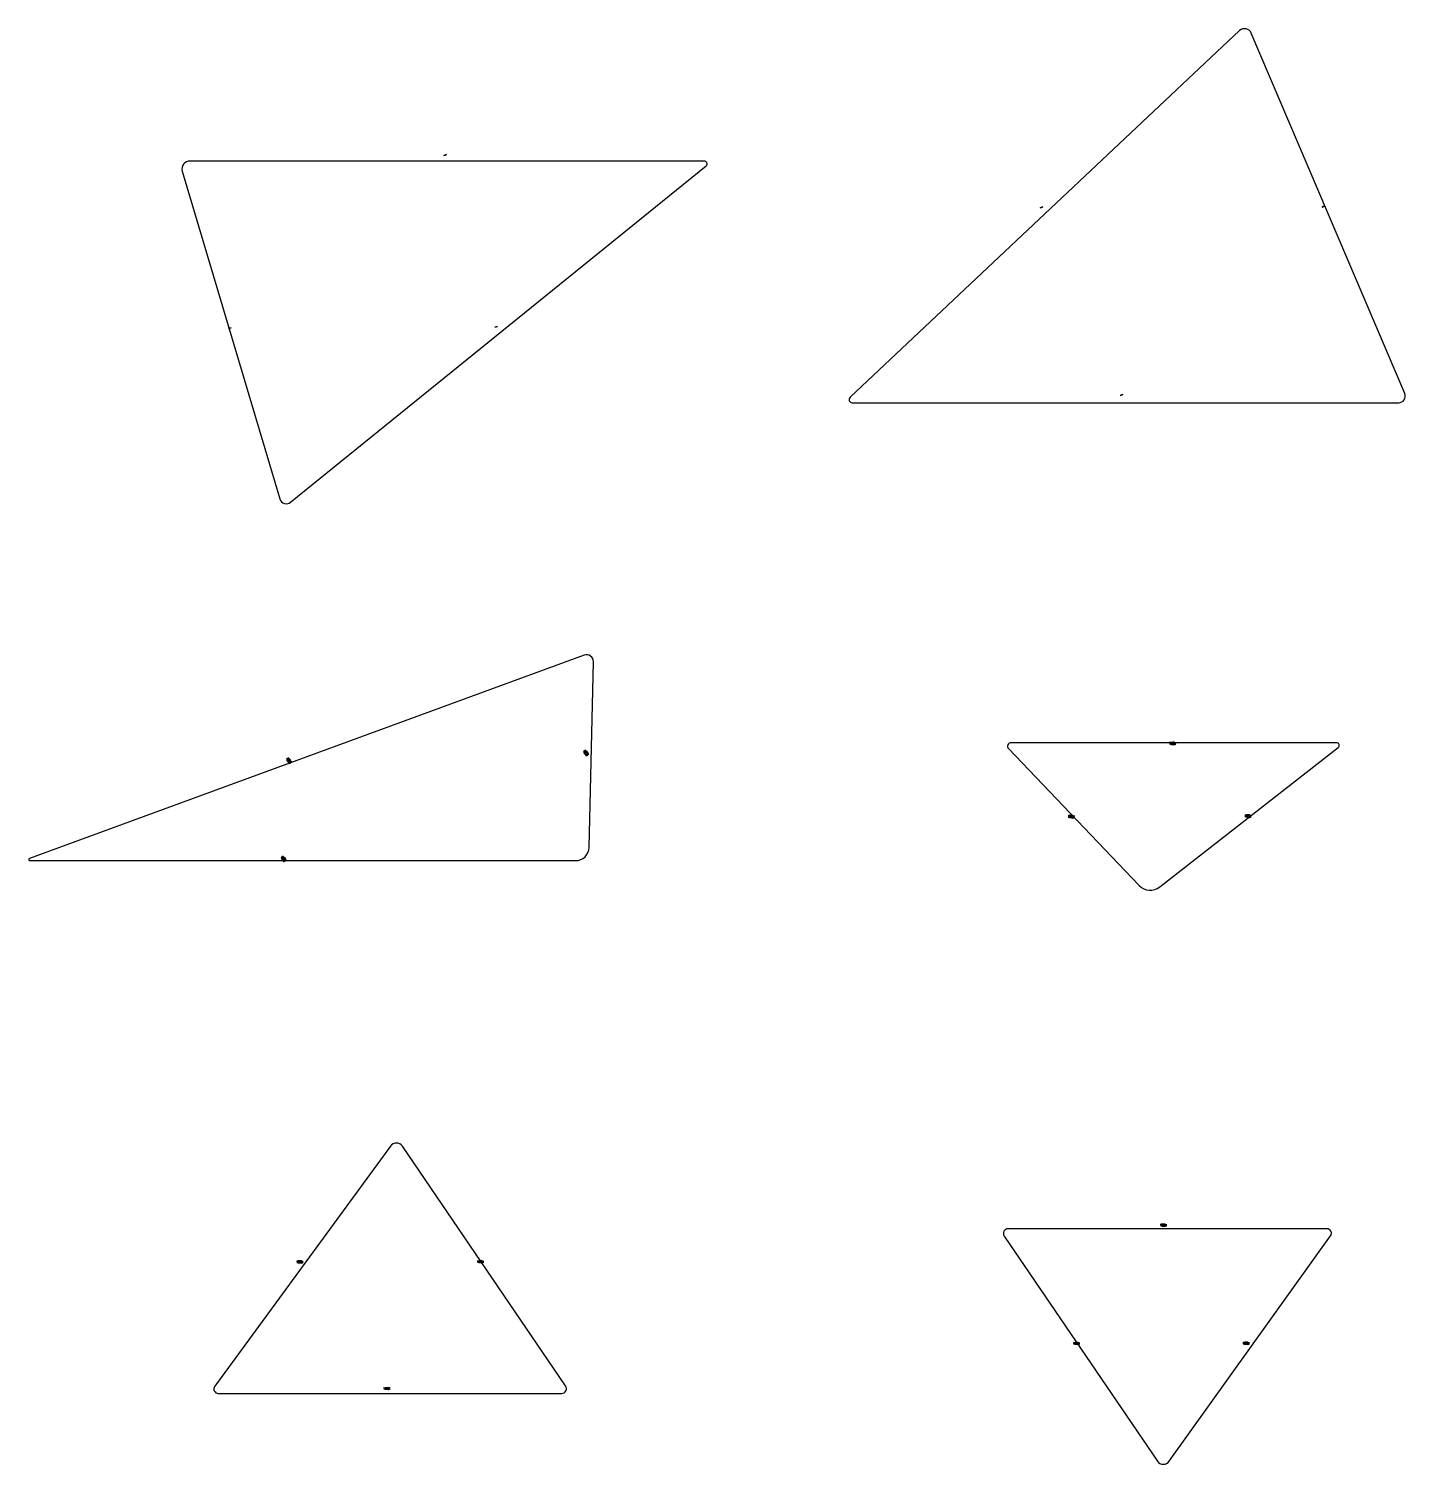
# Model space of a CAD drawing. Header units: metres. Extents: x -1 to 145, y -1 to 19.
# Drawn here: x 94.59 to 99.93, y 1.4 to 6.96 of the extents above; entities that cross this region are included whole.
import ezdxf

# ---------------------------------------------------------------- set-up
doc = ezdxf.new("R2010")
doc.units = ezdxf.units.M
doc.layers.add('LABELS', color=1, linetype='CONTINUOUS')
doc.layers.add('SHAPES', color=3, linetype='CONTINUOUS')

msp = doc.modelspace()

# ---------------------------------------------------------------- linework, layer by layer
at = {"layer": 'LABELS'}
for p, q in [((96.2104, 6.473), (96.2004, 6.47)), ((96.2004, 6.47), (96.2104, 6.473)), ((96.2104, 6.473), (96.2004, 6.47)), ((96.2104, 6.473), (96.2004, 6.47)), ((96.2104, 6.473), (96.2004, 6.47)), ((96.2104, 6.473), (96.2004, 6.47)), ((96.2004, 6.47), (96.2054, 6.4715)), ((96.2004, 6.47), (96.2054, 6.4715)), ((96.2054, 6.4715), (96.2004, 6.47)), ((96.2004, 6.47), (96.2054, 6.4715)), ((96.2054, 6.4715), (96.2004, 6.47)), ((96.2004, 6.47), (96.2054, 6.4715)), ((96.2004, 6.47), (96.2004, 6.47)), ((96.2004, 6.47), (96.2004, 6.47)), ((96.2004, 6.47), (96.2004, 6.47)), ((96.2054, 6.4715), (96.2104, 6.473)), ((96.2054, 6.4715), (96.2104, 6.473)), ((96.2054, 6.4715), (96.2104, 6.473)), ((96.2104, 6.473), (96.2054, 6.4715)), ((96.2104, 6.473), (96.2054, 6.4715)), ((96.2054, 6.4715), (96.2104, 6.473)), ((96.2054, 6.4715), (96.2054, 6.4715)), ((96.2104, 6.473), (96.2104, 6.473)), ((96.2104, 6.473), (96.2104, 6.473)), ((98.5216, 6.2701), (98.5119, 6.2664)), ((98.5216, 6.2701), (98.5119, 6.2664)), ((98.5119, 6.2664), (98.5216, 6.2701)), ((98.5216, 6.2701), (98.5119, 6.2664)), ((98.5216, 6.2701), (98.5119, 6.2664)), ((98.5216, 6.2701), (98.5119, 6.2664)), ((98.5216, 6.2701), (98.5119, 6.2664)), ((98.5119, 6.2664), (98.5167, 6.2682)), ((98.5167, 6.2682), (98.5119, 6.2664)), ((98.5167, 6.2682), (98.5119, 6.2664)), ((98.5119, 6.2664), (98.5167, 6.2682)), ((98.5167, 6.2682), (98.5119, 6.2664)), ((98.5119, 6.2664), (98.5167, 6.2682)), ((98.5167, 6.2682), (98.5119, 6.2664)), ((98.5119, 6.2664), (98.5167, 6.2682)), ((98.5167, 6.2682), (98.5119, 6.2664)), ((98.5119, 6.2664), (98.5167, 6.2682)), ((98.5167, 6.2682), (98.5119, 6.2664)), ((98.5119, 6.2664), (98.5167, 6.2682)), ((98.5167, 6.2682), (98.5119, 6.2664)), ((98.5119, 6.2664), (98.5167, 6.2682)), ((98.5119, 6.2664), (98.5119, 6.2664)), ((98.5119, 6.2664), (98.5119, 6.2664)), ((98.5119, 6.2664), (98.5119, 6.2664)), ((98.5119, 6.2664), (98.5119, 6.2664)), ((98.5119, 6.2664), (98.5119, 6.2664)), ((98.5167, 6.2682), (98.5216, 6.2701)), ((98.5216, 6.2701), (98.5167, 6.2682)), ((98.5167, 6.2682), (98.5216, 6.2701)), ((98.5216, 6.2701), (98.5167, 6.2682)), ((98.5167, 6.2682), (98.5216, 6.2701)), ((98.5167, 6.2682), (98.5216, 6.2701)), ((98.5216, 6.2701), (98.5167, 6.2682)), ((98.5167, 6.2682), (98.5216, 6.2701)), ((98.5216, 6.2701), (98.5167, 6.2682)), ((98.5167, 6.2682), (98.5216, 6.2701)), ((98.5167, 6.2682), (98.5167, 6.2682)), ((98.5216, 6.2701), (98.5216, 6.2701)), ((98.5216, 6.2701), (98.5216, 6.2701)), ((98.5216, 6.2701), (98.5216, 6.2701)), ((99.614, 6.2736), (99.6042, 6.2699)), ((99.614, 6.2736), (99.6042, 6.2699)), ((99.6042, 6.2699), (99.614, 6.2736)), ((99.614, 6.2736), (99.6042, 6.2699)), ((99.614, 6.2736), (99.6042, 6.2699)), ((99.614, 6.2736), (99.6042, 6.2699)), ((99.6042, 6.2699), (99.614, 6.2736)), ((99.614, 6.2736), (99.6042, 6.2699)), ((99.6042, 6.2699), (99.6091, 6.2717)), ((99.6091, 6.2717), (99.6042, 6.2699)), ((99.6091, 6.2717), (99.6042, 6.2699)), ((99.6042, 6.2699), (99.6091, 6.2717)), ((99.6091, 6.2717), (99.6042, 6.2699)), ((99.6042, 6.2699), (99.6091, 6.2717)), ((99.6091, 6.2717), (99.6042, 6.2699)), ((99.6042, 6.2699), (99.6091, 6.2717)), ((99.6091, 6.2717), (99.6042, 6.2699)), ((99.6042, 6.2699), (99.6091, 6.2717)), ((99.6091, 6.2717), (99.6042, 6.2699)), ((99.6042, 6.2699), (99.6091, 6.2717)), ((99.6091, 6.2717), (99.6042, 6.2699)), ((99.6042, 6.2699), (99.6091, 6.2717)), ((99.6042, 6.2699), (99.6091, 6.2717)), ((99.6042, 6.2699), (99.6042, 6.2699)), ((99.6042, 6.2699), (99.6042, 6.2699)), ((99.6042, 6.2699), (99.6042, 6.2699)), ((99.6042, 6.2699), (99.6042, 6.2699)), ((99.6042, 6.2699), (99.6042, 6.2699)), ((99.6042, 6.2699), (99.6042, 6.2699)), ((99.6091, 6.2717), (99.614, 6.2736)), ((99.614, 6.2736), (99.6091, 6.2717)), ((99.6091, 6.2717), (99.614, 6.2736)), ((99.614, 6.2736), (99.6091, 6.2717)), ((99.6091, 6.2717), (99.614, 6.2736)), ((99.6091, 6.2717), (99.614, 6.2736)), ((99.614, 6.2736), (99.6091, 6.2717)), ((99.6091, 6.2717), (99.614, 6.2736)), ((99.6091, 6.2717), (99.614, 6.2736)), ((99.614, 6.2736), (99.614, 6.2736)), ((99.614, 6.2736), (99.614, 6.2736)), ((99.614, 6.2736), (99.614, 6.2736)), ((99.614, 6.2736), (99.614, 6.2736)), ((95.3754, 5.8021), (95.3654, 5.7992)), ((95.3754, 5.8021), (95.3654, 5.7992)), ((95.3654, 5.7992), (95.3754, 5.8021)), ((95.3754, 5.8021), (95.3654, 5.7992)), ((95.3754, 5.8021), (95.3654, 5.7992)), ((95.3754, 5.8021), (95.3654, 5.7992)), ((95.3754, 5.8021), (95.3654, 5.7992)), ((95.3654, 5.7992), (95.3754, 5.8021)), ((95.3754, 5.8021), (95.3654, 5.7992)), ((95.3654, 5.7992), (95.3704, 5.8006)), ((95.3704, 5.8006), (95.3654, 5.7992)), ((95.3704, 5.8006), (95.3654, 5.7992)), ((95.3654, 5.7992), (95.3704, 5.8006)), ((95.3704, 5.8006), (95.3654, 5.7992)), ((95.3654, 5.7992), (95.3704, 5.8006)), ((95.3704, 5.8006), (95.3654, 5.7992)), ((95.3654, 5.7992), (95.3704, 5.8006)), ((95.3704, 5.8006), (95.3654, 5.7992)), ((95.3654, 5.7992), (95.3704, 5.8006)), ((95.3704, 5.8006), (95.3654, 5.7992)), ((95.3654, 5.7992), (95.3704, 5.8006)), ((95.3704, 5.8006), (95.3654, 5.7992)), ((95.3654, 5.7992), (95.3704, 5.8006)), ((95.3654, 5.7992), (95.3654, 5.7992)), ((95.3654, 5.7992), (95.3654, 5.7992)), ((95.3654, 5.7992), (95.3654, 5.7992)), ((95.3654, 5.7992), (95.3654, 5.7992)), ((95.3654, 5.7992), (95.3654, 5.7992)), ((95.3654, 5.7992), (95.3654, 5.7992)), ((95.3704, 5.8006), (95.3754, 5.8021)), ((95.3754, 5.8021), (95.3704, 5.8006)), ((95.3704, 5.8006), (95.3754, 5.8021)), ((95.3754, 5.8021), (95.3704, 5.8006)), ((95.3704, 5.8006), (95.3754, 5.8021)), ((95.3704, 5.8006), (95.3754, 5.8021)), ((95.3754, 5.8021), (95.3704, 5.8006)), ((95.3704, 5.8006), (95.3754, 5.8021)), ((95.3754, 5.8021), (95.3754, 5.8021)), ((95.3754, 5.8021), (95.3754, 5.8021)), ((95.3754, 5.8021), (95.3754, 5.8021)), ((96.4078, 5.8072), (96.3978, 5.8043)), ((96.4078, 5.8072), (96.3978, 5.8043)), ((96.3978, 5.8043), (96.4078, 5.8072)), ((96.4078, 5.8072), (96.3978, 5.8043)), ((96.4078, 5.8072), (96.3978, 5.8043)), ((96.4078, 5.8072), (96.3978, 5.8043)), ((96.4078, 5.8072), (96.3978, 5.8043)), ((96.3978, 5.8043), (96.4028, 5.8057)), ((96.4028, 5.8057), (96.3978, 5.8043)), ((96.4028, 5.8057), (96.3978, 5.8043)), ((96.3978, 5.8043), (96.4028, 5.8057)), ((96.4028, 5.8057), (96.3978, 5.8043)), ((96.3978, 5.8043), (96.4028, 5.8057)), ((96.4028, 5.8057), (96.3978, 5.8043)), ((96.3978, 5.8043), (96.4028, 5.8057)), ((96.4028, 5.8057), (96.3978, 5.8043)), ((96.3978, 5.8043), (96.4028, 5.8057)), ((96.4028, 5.8057), (96.3978, 5.8043)), ((96.3978, 5.8043), (96.4028, 5.8057)), ((96.4028, 5.8057), (96.3978, 5.8043)), ((96.3978, 5.8043), (96.4028, 5.8057)), ((96.3978, 5.8043), (96.3978, 5.8043)), ((96.3978, 5.8043), (96.3978, 5.8043)), ((96.3978, 5.8043), (96.3978, 5.8043)), ((96.3978, 5.8043), (96.3978, 5.8043)), ((96.3978, 5.8043), (96.3978, 5.8043)), ((96.4028, 5.8057), (96.4078, 5.8072)), ((96.4078, 5.8072), (96.4028, 5.8057)), ((96.4028, 5.8057), (96.4078, 5.8072)), ((96.4078, 5.8072), (96.4028, 5.8057)), ((96.4028, 5.8057), (96.4078, 5.8072)), ((96.4028, 5.8057), (96.4078, 5.8072)), ((96.4078, 5.8072), (96.4028, 5.8057)), ((96.4028, 5.8057), (96.4078, 5.8072)), ((96.4078, 5.8072), (96.4028, 5.8057)), ((96.4028, 5.8057), (96.4078, 5.8072)), ((96.4028, 5.8057), (96.4028, 5.8057)), ((96.4078, 5.8072), (96.4078, 5.8072)), ((96.4078, 5.8072), (96.4078, 5.8072)), ((96.4078, 5.8072), (96.4078, 5.8072)), ((98.8319, 5.5428), (98.8221, 5.5391)), ((98.8319, 5.5428), (98.8221, 5.5391)), ((98.8319, 5.5428), (98.8221, 5.5391)), ((98.8319, 5.5428), (98.8221, 5.5391)), ((98.8221, 5.5391), (98.827, 5.541)), ((98.8221, 5.5391), (98.827, 5.541)), ((98.827, 5.541), (98.8221, 5.5391)), ((98.8221, 5.5391), (98.827, 5.541)), ((98.827, 5.541), (98.8221, 5.5391)), ((98.8221, 5.5391), (98.827, 5.541)), ((98.827, 5.541), (98.8221, 5.5391)), ((98.8221, 5.5391), (98.827, 5.541)), ((98.8221, 5.5391), (98.827, 5.541)), ((98.827, 5.541), (98.8221, 5.5391)), ((98.8221, 5.5391), (98.827, 5.541)), ((98.8221, 5.5391), (98.8221, 5.5391)), ((98.8221, 5.5391), (98.8221, 5.5391)), ((98.8221, 5.5391), (98.8221, 5.5391)), ((98.827, 5.541), (98.8319, 5.5428)), ((98.827, 5.541), (98.8319, 5.5428)), ((98.827, 5.541), (98.8319, 5.5428)), ((98.8319, 5.5428), (98.827, 5.541)), ((98.827, 5.541), (98.8319, 5.5428)), ((98.8319, 5.5428), (98.827, 5.541)), ((98.827, 5.541), (98.8319, 5.5428)), ((98.827, 5.541), (98.8319, 5.5428)), ((98.8319, 5.5428), (98.827, 5.541)), ((98.827, 5.541), (98.8319, 5.5428)), ((98.827, 5.541), (98.827, 5.541)), ((98.8319, 5.5428), (98.8319, 5.5428)), ((98.8319, 5.5428), (98.8319, 5.5428)), ((99.0159, 4.1959), (99.0149, 4.1861)), ((99.0154, 4.191), (99.0159, 4.1959)), ((99.0154, 4.191), (99.0159, 4.1959)), ((99.0159, 4.1959), (99.0154, 4.191)), ((99.0154, 4.191), (99.021, 4.1955)), ((99.0154, 4.191), (99.021, 4.1955)), ((99.0201, 4.1857), (99.0154, 4.191)), ((99.0201, 4.1857), (99.0154, 4.191)), ((99.0201, 4.1857), (99.0154, 4.191)), ((99.0361, 4.1895), (99.0154, 4.191)), ((99.0154, 4.191), (99.0201, 4.1857)), ((99.0314, 4.1948), (99.0201, 4.1857)), ((99.0304, 4.185), (99.0201, 4.1857)), ((99.0304, 4.185), (99.0201, 4.1857)), ((99.0201, 4.1857), (99.0304, 4.185)), ((99.0262, 4.1951), (99.0205, 4.1906)), ((99.0205, 4.1906), (99.0304, 4.185)), ((99.0205, 4.1906), (99.0252, 4.1854)), ((99.021, 4.1955), (99.0314, 4.1948)), ((99.0262, 4.1951), (99.0252, 4.1854)), ((99.0314, 4.1948), (99.0262, 4.1951)), ((99.0309, 4.1899), (99.0304, 4.185)), ((99.0304, 4.185), (99.0361, 4.1895)), ((99.0361, 4.1895), (99.0304, 4.185)), ((99.0304, 4.185), (99.0361, 4.1895)), ((99.0356, 4.1846), (99.0309, 4.1899)), ((99.0361, 4.1895), (99.0314, 4.1948)), ((99.0314, 4.1948), (99.0361, 4.1895)), ((99.0314, 4.1948), (99.0361, 4.1895)), ((99.0361, 4.1895), (99.0314, 4.1948)), ((99.0366, 4.1944), (99.0356, 4.1846)), ((95.5985, 4.1338), (95.5901, 4.1276)), ((95.5943, 4.1307), (95.5901, 4.1276)), ((95.5932, 4.1237), (95.5943, 4.1307)), ((95.5932, 4.1237), (95.5943, 4.1307)), ((95.5932, 4.1237), (95.5943, 4.1307)), ((95.5932, 4.1237), (95.5943, 4.1307)), ((95.5932, 4.1237), (95.5943, 4.1307)), ((95.5993, 4.1159), (95.5932, 4.1237)), ((95.5993, 4.1159), (95.5932, 4.1237)), ((95.5993, 4.1159), (95.5932, 4.1237)), ((95.5993, 4.1159), (95.5932, 4.1237)), ((95.5993, 4.1159), (95.5932, 4.1237)), ((95.5943, 4.1307), (95.5985, 4.1338)), ((95.5943, 4.1307), (95.5985, 4.1338)), ((95.6015, 4.1299), (95.5943, 4.1307)), ((95.5943, 4.1307), (95.6015, 4.1299)), ((95.5943, 4.1307), (95.6015, 4.1299)), ((95.5943, 4.1307), (95.6015, 4.1299)), ((95.6046, 4.126), (95.5963, 4.1198)), ((95.6046, 4.126), (95.5963, 4.1198)), ((95.5974, 4.1268), (95.5993, 4.1159)), ((95.5974, 4.1268), (95.5993, 4.1159)), ((95.5974, 4.1268), (95.5993, 4.1159)), ((95.5993, 4.1159), (95.5985, 4.1338)), ((95.6035, 4.119), (95.5993, 4.1159)), ((95.6035, 4.119), (95.5993, 4.1159)), ((95.6076, 4.1221), (95.6015, 4.1299)), ((95.6015, 4.1299), (95.6076, 4.1221)), ((95.6015, 4.1299), (95.6076, 4.1221)), ((95.6015, 4.1299), (95.6076, 4.1221)), ((95.6024, 4.112), (95.6035, 4.119)), ((95.6024, 4.112), (95.6035, 4.119)), ((95.6065, 4.1151), (95.6076, 4.1221)), ((95.6076, 4.1221), (95.6065, 4.1151)), ((95.6076, 4.1221), (95.6065, 4.1151)), ((95.6076, 4.1221), (95.6065, 4.1151)), ((96.7495, 4.1637), (96.7411, 4.1575)), ((96.7495, 4.1637), (96.7411, 4.1575)), ((96.7453, 4.1606), (96.7411, 4.1575)), ((96.7442, 4.1536), (96.7453, 4.1606)), ((96.7442, 4.1536), (96.7453, 4.1606)), ((96.7442, 4.1536), (96.7453, 4.1606)), ((96.7442, 4.1536), (96.7453, 4.1606)), ((96.7503, 4.1458), (96.7442, 4.1536)), ((96.7503, 4.1458), (96.7442, 4.1536)), ((96.7503, 4.1458), (96.7442, 4.1536)), ((96.7503, 4.1458), (96.7442, 4.1536)), ((96.7453, 4.1606), (96.7495, 4.1637)), ((96.7453, 4.1606), (96.7495, 4.1637)), ((96.7525, 4.1598), (96.7453, 4.1606)), ((96.7453, 4.1606), (96.7525, 4.1598)), ((96.7453, 4.1606), (96.7525, 4.1598)), ((96.7556, 4.1559), (96.7473, 4.1497)), ((96.7556, 4.1559), (96.7473, 4.1497)), ((96.7484, 4.1567), (96.7503, 4.1458)), ((96.7484, 4.1567), (96.7503, 4.1458)), ((96.7503, 4.1458), (96.7495, 4.1637)), ((96.7503, 4.1458), (96.7495, 4.1637)), ((96.7545, 4.1489), (96.7503, 4.1458)), ((96.7545, 4.1489), (96.7503, 4.1458)), ((96.7576, 4.145), (96.7503, 4.1458)), ((96.7534, 4.1419), (96.7503, 4.1458)), ((96.7576, 4.145), (96.7503, 4.1458)), ((96.7534, 4.1419), (96.7503, 4.1458)), ((96.7587, 4.152), (96.7525, 4.1598)), ((96.7525, 4.1598), (96.7587, 4.152)), ((96.7525, 4.1598), (96.7587, 4.152)), ((96.7534, 4.1419), (96.7545, 4.1489)), ((96.7534, 4.1419), (96.7545, 4.1489)), ((96.7617, 4.1481), (96.7534, 4.1419)), ((96.7617, 4.1481), (96.7534, 4.1419)), ((96.7617, 4.1481), (96.7534, 4.1419)), ((96.7617, 4.1481), (96.7534, 4.1419)), ((96.7534, 4.1419), (96.7576, 4.145)), ((96.7576, 4.145), (96.7587, 4.152)), ((96.7587, 4.152), (96.7576, 4.145)), ((96.7587, 4.152), (96.7576, 4.145)), ((95.6065, 4.1151), (95.5993, 4.1159)), ((95.6024, 4.112), (95.5993, 4.1159)), ((95.6065, 4.1151), (95.5993, 4.1159)), ((95.6065, 4.1151), (95.5993, 4.1159)), ((95.6107, 4.1182), (95.6024, 4.112)), ((95.6107, 4.1182), (95.6024, 4.112)), ((95.6107, 4.1182), (95.6024, 4.112)), ((95.6024, 4.112), (95.6065, 4.1151)), ((98.623, 3.912), (98.622, 3.9022)), ((98.623, 3.912), (98.622, 3.9022)), ((98.6225, 3.9071), (98.622, 3.9022)), ((98.6225, 3.9071), (98.623, 3.912)), ((98.6225, 3.9071), (98.623, 3.912)), ((98.6282, 3.9116), (98.6225, 3.9071)), ((98.6225, 3.9071), (98.6282, 3.9116)), ((98.6225, 3.9071), (98.6282, 3.9116)), ((98.6272, 3.9018), (98.6225, 3.9071)), ((98.6272, 3.9018), (98.6225, 3.9071)), ((98.6272, 3.9018), (98.6225, 3.9071)), ((98.6272, 3.9018), (98.6225, 3.9071)), ((98.6375, 3.9011), (98.623, 3.912)), ((98.6375, 3.9011), (98.623, 3.912)), ((98.6375, 3.9011), (98.6272, 3.9018)), ((98.6375, 3.9011), (98.6272, 3.9018)), ((98.6375, 3.9011), (98.6272, 3.9018)), ((98.6375, 3.9011), (98.6272, 3.9018)), ((98.6277, 3.9067), (98.6375, 3.9011)), ((98.6277, 3.9067), (98.6375, 3.9011)), ((98.6385, 3.9109), (98.6282, 3.9116)), ((98.6282, 3.9116), (98.6385, 3.9109)), ((98.6282, 3.9116), (98.6385, 3.9109)), ((98.6334, 3.9113), (98.6324, 3.9015)), ((98.6334, 3.9113), (98.6324, 3.9015)), ((98.638, 3.906), (98.6375, 3.9011)), ((98.638, 3.906), (98.6375, 3.9011)), ((98.6432, 3.9056), (98.6375, 3.9011)), ((98.6432, 3.9056), (98.6375, 3.9011)), ((98.6427, 3.9007), (98.6375, 3.9011)), ((98.6427, 3.9007), (98.6375, 3.9011)), ((98.6427, 3.9007), (98.638, 3.906)), ((98.6427, 3.9007), (98.638, 3.906)), ((98.6432, 3.9056), (98.6385, 3.9109)), ((98.6385, 3.9109), (98.6432, 3.9056)), ((98.6385, 3.9109), (98.6432, 3.9056)), ((98.6437, 3.9105), (98.6427, 3.9007)), ((98.6437, 3.9105), (98.6427, 3.9007)), ((98.6437, 3.9105), (98.6427, 3.9007)), ((98.6437, 3.9105), (98.6427, 3.9007)), ((98.6427, 3.9007), (98.6432, 3.9056)), ((99.3076, 3.914), (99.3066, 3.9042)), ((99.3071, 3.9091), (99.3066, 3.9042)), ((99.3071, 3.9091), (99.3076, 3.914)), ((99.3071, 3.9091), (99.3076, 3.914)), ((99.3071, 3.9091), (99.3076, 3.914)), ((99.3128, 3.9136), (99.3071, 3.9091)), ((99.3071, 3.9091), (99.3128, 3.9136)), ((99.3071, 3.9091), (99.3128, 3.9136)), ((99.3118, 3.9039), (99.3071, 3.9091)), ((99.3118, 3.9039), (99.3071, 3.9091)), ((99.3118, 3.9039), (99.3071, 3.9091)), ((99.3118, 3.9039), (99.3071, 3.9091)), ((99.3118, 3.9039), (99.3071, 3.9091)), ((99.3222, 3.9031), (99.3076, 3.914)), ((99.3222, 3.9031), (99.3118, 3.9039)), ((99.3222, 3.9031), (99.3118, 3.9039)), ((99.3222, 3.9031), (99.3118, 3.9039)), ((99.3222, 3.9031), (99.3118, 3.9039)), ((99.3222, 3.9031), (99.3118, 3.9039)), ((99.3123, 3.9088), (99.3222, 3.9031)), ((99.3123, 3.9088), (99.3222, 3.9031)), ((99.3232, 3.9129), (99.3128, 3.9136)), ((99.3128, 3.9136), (99.3232, 3.9129)), ((99.3128, 3.9136), (99.3232, 3.9129)), ((99.318, 3.9133), (99.317, 3.9035)), ((99.318, 3.9133), (99.317, 3.9035)), ((99.3227, 3.908), (99.3222, 3.9031)), ((99.3227, 3.908), (99.3222, 3.9031)), ((99.3227, 3.908), (99.3222, 3.9031)), ((99.3279, 3.9076), (99.3222, 3.9031)), ((99.3279, 3.9076), (99.3222, 3.9031)), ((99.3274, 3.9027), (99.3222, 3.9031)), ((99.3274, 3.9027), (99.3227, 3.908)), ((99.3274, 3.9027), (99.3227, 3.908)), ((99.3274, 3.9027), (99.3227, 3.908)), ((99.3279, 3.9076), (99.3232, 3.9129)), ((99.3232, 3.9129), (99.3279, 3.9076)), ((99.3232, 3.9129), (99.3279, 3.9076)), ((99.3283, 3.9125), (99.3274, 3.9027)), ((99.3283, 3.9125), (99.3274, 3.9027)), ((99.3283, 3.9125), (99.3274, 3.9027)), ((99.3283, 3.9125), (99.3274, 3.9027)), ((99.3274, 3.9027), (99.3279, 3.9076)), ((95.5775, 3.7532), (95.5692, 3.747)), ((95.5775, 3.7532), (95.5692, 3.747)), ((95.5692, 3.747), (95.5814, 3.7314)), ((95.5722, 3.7431), (95.5734, 3.7501)), ((95.5722, 3.7431), (95.5734, 3.7501)), ((95.5806, 3.7493), (95.5722, 3.7431)), ((95.5867, 3.7415), (95.5722, 3.7431)), ((95.5784, 3.7353), (95.5722, 3.7431)), ((95.5734, 3.7501), (95.5775, 3.7532)), ((95.5734, 3.7501), (95.5806, 3.7493)), ((95.5734, 3.7501), (95.5806, 3.7493)), ((95.5856, 3.7345), (95.5734, 3.7501)), ((95.5836, 3.7454), (95.5753, 3.7392)), ((95.5764, 3.7462), (95.5784, 3.7353)), ((95.5784, 3.7353), (95.5775, 3.7532)), ((95.5784, 3.7353), (95.5856, 3.7345)), ((95.5856, 3.7345), (95.5784, 3.7353)), ((95.5814, 3.7314), (95.5784, 3.7353)), ((95.5806, 3.7493), (95.5867, 3.7415)), ((95.5814, 3.7314), (95.5806, 3.7493)), ((95.5898, 3.7376), (95.5814, 3.7314)), ((95.5856, 3.7345), (95.5867, 3.7415)), ((95.5867, 3.7415), (95.5856, 3.7345)), ((95.5867, 3.7415), (95.5856, 3.7345)), ((98.9797, 2.3224), (98.9849, 2.3266)), ((98.9797, 2.3224), (98.9849, 2.3266)), ((98.9953, 2.3183), (98.9797, 2.3266)), ((98.9797, 2.3266), (98.9797, 2.3183)), ((98.9797, 2.3224), (98.9797, 2.3266)), ((98.9797, 2.3266), (98.9797, 2.3183)), ((98.9953, 2.3266), (98.9797, 2.3266)), ((98.9797, 2.3266), (98.9797, 2.3224)), ((98.9849, 2.3183), (98.9797, 2.3224)), ((98.9849, 2.3183), (98.9797, 2.3224)), ((99.0005, 2.3224), (98.9797, 2.3224)), ((98.9797, 2.3224), (98.9849, 2.3183)), ((98.9953, 2.3266), (98.9849, 2.3183)), ((98.9849, 2.3266), (98.9953, 2.3266)), ((98.9849, 2.3224), (98.9953, 2.3183)), ((98.9953, 2.3183), (98.9849, 2.3183)), ((98.9849, 2.3183), (98.9953, 2.3183)), ((98.9901, 2.3266), (98.9901, 2.3183)), ((98.9953, 2.3224), (98.9901, 2.3266)), ((99.0005, 2.3224), (98.9953, 2.3266)), ((98.9953, 2.3266), (99.0005, 2.3224)), ((98.9953, 2.3266), (99.0005, 2.3224)), ((99.0005, 2.3224), (98.9953, 2.3266)), ((98.9953, 2.3183), (99.0005, 2.3224)), ((99.0005, 2.3224), (98.9953, 2.3183)), ((98.9953, 2.3183), (98.9953, 2.3224)), ((99.0005, 2.3183), (98.9953, 2.3183)), ((99.0005, 2.3266), (99.0005, 2.3183)), ((99.0005, 2.3183), (99.0005, 2.3224)), ((95.6372, 2.1842), (95.632, 2.1801)), ((95.632, 2.1801), (95.6372, 2.1842)), ((95.632, 2.1801), (95.632, 2.1842)), ((95.632, 2.1842), (95.632, 2.1759)), ((95.632, 2.1801), (95.6372, 2.1842)), ((95.6476, 2.1759), (95.632, 2.1842)), ((95.632, 2.1842), (95.632, 2.1759)), ((95.632, 2.1801), (95.632, 2.1842)), ((95.632, 2.1801), (95.6372, 2.1842)), ((95.632, 2.1801), (95.632, 2.1759)), ((95.6372, 2.1759), (95.632, 2.1801)), ((95.6528, 2.1801), (95.632, 2.1801)), ((95.6372, 2.1759), (95.632, 2.1801)), ((95.6372, 2.1759), (95.632, 2.1801)), ((95.6372, 2.1759), (95.632, 2.1801)), ((95.6476, 2.1842), (95.6372, 2.1842)), ((95.6372, 2.1842), (95.6476, 2.1842)), ((95.6372, 2.1842), (95.6476, 2.1842)), ((95.6372, 2.1842), (95.6476, 2.1842)), ((95.6372, 2.1801), (95.6476, 2.1759)), ((95.6372, 2.1801), (95.6476, 2.1759)), ((95.6372, 2.1801), (95.6476, 2.1759)), ((95.6476, 2.1759), (95.6372, 2.1759)), ((95.6476, 2.1759), (95.6372, 2.1759)), ((95.6476, 2.1759), (95.6372, 2.1759)), ((95.6476, 2.1759), (95.6372, 2.1759)), ((95.6424, 2.1842), (95.6424, 2.1759)), ((95.6424, 2.1842), (95.6424, 2.1759)), ((95.6528, 2.1801), (95.6476, 2.1842)), ((95.6476, 2.1842), (95.6528, 2.1801)), ((95.6476, 2.1842), (95.6528, 2.1801)), ((95.6476, 2.1842), (95.6528, 2.1801)), ((95.6476, 2.1842), (95.6528, 2.1801)), ((95.6528, 2.1801), (95.6476, 2.1759)), ((95.6528, 2.1801), (95.6476, 2.1759)), ((95.6528, 2.1759), (95.6476, 2.1801)), ((95.6476, 2.1801), (95.6476, 2.1759)), ((95.6528, 2.1801), (95.6476, 2.1759)), ((95.6528, 2.1759), (95.6476, 2.1759)), ((95.6528, 2.1842), (95.6528, 2.1759)), ((95.6528, 2.1842), (95.6528, 2.1759)), ((95.6528, 2.1759), (95.6528, 2.1801)), ((96.3367, 2.1845), (96.3315, 2.1804)), ((96.3315, 2.1804), (96.3367, 2.1845)), ((96.3315, 2.1804), (96.3315, 2.1845)), ((96.3315, 2.1845), (96.3315, 2.1762)), ((96.3315, 2.1804), (96.3367, 2.1845)), ((96.3471, 2.1762), (96.3315, 2.1845)), ((96.3315, 2.1845), (96.3315, 2.1762)), ((96.3315, 2.1804), (96.3315, 2.1845)), ((96.3315, 2.1804), (96.3315, 2.1845)), ((96.3315, 2.1804), (96.3315, 2.1762)), ((96.3367, 2.1762), (96.3315, 2.1804)), ((96.3523, 2.1804), (96.3315, 2.1804)), ((96.3367, 2.1762), (96.3315, 2.1804)), ((96.3367, 2.1762), (96.3315, 2.1804)), ((96.3367, 2.1762), (96.3315, 2.1804)), ((96.3471, 2.1845), (96.3367, 2.1845)), ((96.3367, 2.1845), (96.3471, 2.1845)), ((96.3367, 2.1845), (96.3471, 2.1845)), ((96.3367, 2.1804), (96.3471, 2.1762)), ((96.3367, 2.1804), (96.3471, 2.1762)), ((96.3471, 2.1762), (96.3367, 2.1762)), ((96.3471, 2.1762), (96.3367, 2.1762)), ((96.3471, 2.1762), (96.3367, 2.1762)), ((96.3471, 2.1762), (96.3367, 2.1762)), ((96.3419, 2.1845), (96.3419, 2.1762)), ((96.3419, 2.1845), (96.3419, 2.1762)), ((96.3523, 2.1804), (96.3471, 2.1845)), ((96.3471, 2.1845), (96.3523, 2.1804)), ((96.3471, 2.1845), (96.3523, 2.1804)), ((96.3471, 2.1845), (96.3523, 2.1804)), ((96.3523, 2.1804), (96.3471, 2.1762)), ((96.3523, 2.1804), (96.3471, 2.1762)), ((96.3523, 2.1762), (96.3471, 2.1804)), ((96.3471, 2.1804), (96.3471, 2.1762)), ((96.3523, 2.1762), (96.3471, 2.1804)), ((96.3471, 2.1804), (96.3471, 2.1762)), ((96.3523, 2.1762), (96.3471, 2.1762)), ((96.3523, 2.1845), (96.3523, 2.1762)), ((96.3523, 2.1845), (96.3523, 2.1762)), ((96.3523, 2.1845), (96.3523, 2.1762)), ((96.3523, 2.1762), (96.3523, 2.1804)), ((98.6475, 1.8679), (98.6423, 1.8637)), ((98.6423, 1.8637), (98.6475, 1.8679)), ((98.6423, 1.8637), (98.6423, 1.8679)), ((98.6423, 1.8679), (98.6423, 1.8596)), ((98.6423, 1.8637), (98.6475, 1.8679)), ((98.6579, 1.8596), (98.6423, 1.8679)), ((98.6423, 1.8679), (98.6423, 1.8596)), ((98.6423, 1.8637), (98.6423, 1.8679)), ((98.6423, 1.8637), (98.6423, 1.8679)), ((98.6423, 1.8637), (98.6423, 1.8596)), ((98.6475, 1.8596), (98.6423, 1.8637)), ((98.6631, 1.8637), (98.6423, 1.8637)), ((98.6475, 1.8596), (98.6423, 1.8637)), ((98.6475, 1.8596), (98.6423, 1.8637)), ((98.6475, 1.8596), (98.6423, 1.8637)), ((98.6579, 1.8679), (98.6475, 1.8679)), ((98.6475, 1.8679), (98.6579, 1.8679)), ((98.6475, 1.8679), (98.6579, 1.8679)), ((98.6475, 1.8637), (98.6579, 1.8596)), ((98.6475, 1.8637), (98.6579, 1.8596)), ((98.6579, 1.8596), (98.6475, 1.8596)), ((98.6579, 1.8596), (98.6475, 1.8596)), ((98.6579, 1.8596), (98.6475, 1.8596)), ((98.6579, 1.8596), (98.6475, 1.8596)), ((98.6527, 1.8679), (98.6527, 1.8596)), ((98.6527, 1.8679), (98.6527, 1.8596)), ((98.6631, 1.8637), (98.6579, 1.8679)), ((98.6579, 1.8679), (98.6631, 1.8637)), ((98.6579, 1.8679), (98.6631, 1.8637)), ((98.6579, 1.8679), (98.6631, 1.8637)), ((98.6631, 1.8637), (98.6579, 1.8596)), ((98.6631, 1.8637), (98.6579, 1.8596)), ((98.6631, 1.8596), (98.6579, 1.8637)), ((98.6579, 1.8637), (98.6579, 1.8596)), ((98.6631, 1.8596), (98.6579, 1.8637)), ((98.6579, 1.8637), (98.6579, 1.8596)), ((98.6631, 1.8596), (98.6579, 1.8596)), ((98.6631, 1.8679), (98.6631, 1.8596)), ((98.6631, 1.8679), (98.6631, 1.8596)), ((98.6631, 1.8679), (98.6631, 1.8596)), ((98.6631, 1.8596), (98.6631, 1.8637)), ((99.305, 1.8685), (99.2997, 1.8643)), ((99.2997, 1.8643), (99.305, 1.8685)), ((99.2997, 1.8643), (99.2997, 1.8685)), ((99.2997, 1.8685), (99.2997, 1.8602)), ((99.2997, 1.8643), (99.305, 1.8685)), ((99.3154, 1.8602), (99.2997, 1.8685)), ((99.2997, 1.8685), (99.2997, 1.8602)), ((99.2997, 1.8643), (99.2997, 1.8685)), ((99.3154, 1.8602), (99.2997, 1.8685)), ((99.2997, 1.8685), (99.2997, 1.8602)), ((99.2997, 1.8643), (99.2997, 1.8602)), ((99.305, 1.8602), (99.2997, 1.8643)), ((99.3206, 1.8643), (99.2997, 1.8643)), ((99.305, 1.8602), (99.2997, 1.8643)), ((99.305, 1.8602), (99.2997, 1.8643)), ((99.3154, 1.8685), (99.305, 1.8685)), ((99.305, 1.8685), (99.3154, 1.8685)), ((99.305, 1.8685), (99.3154, 1.8685)), ((99.305, 1.8643), (99.3154, 1.8602)), ((99.305, 1.8643), (99.3154, 1.8602)), ((99.3154, 1.8602), (99.305, 1.8602)), ((99.3154, 1.8602), (99.305, 1.8602)), ((99.3154, 1.8602), (99.305, 1.8602)), ((99.3102, 1.8685), (99.3102, 1.8602)), ((99.3102, 1.8685), (99.3102, 1.8602)), ((99.3206, 1.8643), (99.3154, 1.8685)), ((99.3154, 1.8685), (99.3206, 1.8643)), ((99.3154, 1.8685), (99.3206, 1.8643)), ((99.3154, 1.8685), (99.3206, 1.8643)), ((99.3206, 1.8643), (99.3154, 1.8602)), ((99.3206, 1.8643), (99.3154, 1.8602)), ((99.3206, 1.8602), (99.3154, 1.8643)), ((99.3154, 1.8643), (99.3154, 1.8602)), ((99.3206, 1.8602), (99.3154, 1.8602)), ((99.3206, 1.8602), (99.3154, 1.8602)), ((99.3206, 1.8685), (99.3206, 1.8602)), ((99.3206, 1.8685), (99.3206, 1.8602)), ((99.3206, 1.8685), (99.3206, 1.8602)), ((99.3206, 1.8602), (99.3206, 1.8643)), ((95.969, 1.6893), (95.9742, 1.6935)), ((95.969, 1.6893), (95.9742, 1.6935)), ((95.969, 1.6893), (95.969, 1.6935)), ((95.969, 1.6935), (95.969, 1.6852)), ((95.969, 1.6893), (95.969, 1.6935)), ((95.969, 1.6935), (95.969, 1.6852)), ((95.9742, 1.6852), (95.969, 1.6893)), ((95.9742, 1.6852), (95.969, 1.6893)), ((95.9898, 1.6893), (95.969, 1.6893)), ((95.9898, 1.6893), (95.969, 1.6893)), ((95.9846, 1.6852), (95.969, 1.6893)), ((95.9846, 1.6935), (95.9742, 1.6852)), ((95.9742, 1.6935), (95.9846, 1.6935)), ((95.9742, 1.6893), (95.9846, 1.6852)), ((95.9846, 1.6852), (95.9742, 1.6852)), ((95.9794, 1.6935), (95.9794, 1.6852)), ((95.9898, 1.6893), (95.9846, 1.6935)), ((95.9846, 1.6935), (95.9898, 1.6893)), ((95.9846, 1.6935), (95.9898, 1.6893)), ((95.9846, 1.6935), (95.9898, 1.6893)), ((95.9846, 1.6935), (95.9898, 1.6935)), ((95.9846, 1.6852), (95.9898, 1.6893)), ((95.9898, 1.6893), (95.9846, 1.6852)), ((95.9898, 1.6852), (95.9846, 1.6852)), ((95.9898, 1.6935), (95.9898, 1.6852))]:
    msp.add_line(p, q, dxfattribs=at)
at = {"layer": 'SHAPES'}
for p, q in [((99.285, 6.9536), (97.7749, 5.5321)), ((99.925, 5.5467), (99.3297, 6.9442)), ((95.1862, 6.4083), (95.5649, 5.1383)), ((97.2103, 6.4481), (95.2159, 6.4481)), ((95.6063, 5.1254), (97.2168, 6.4295)), ((97.7832, 5.511), (99.9014, 5.511)), ((96.7438, 4.5322), (94.5939, 3.7444)), ((96.7631, 3.7869), (96.7799, 4.5064)), ((99.6611, 4.1929), (98.3988, 4.1929)), ((98.9754, 3.6339), (99.6673, 4.1749)), ((98.389, 4.1701), (98.8955, 3.6396)), ((94.5954, 3.7358), (96.7108, 3.7358)), ((95.9932, 2.6294), (95.3118, 1.6979)), ((96.6723, 1.6991), (96.0396, 2.6286)), ((99.6232, 2.3087), (98.3875, 2.3087)), ((98.3724, 2.2801), (98.9662, 1.4077)), ((99.012, 1.4072), (99.6374, 2.2809)), ((95.3257, 1.6705), (96.6572, 1.6705))]:
    msp.add_line(p, q, dxfattribs=at)
for centre, radius, start, end in [((99.3041, 6.9333), 0.0279, -336.9306, -226.7316), ((95.2159, 6.4171), 0.0309, -270, -163.3987), ((97.2103, 6.4376), 0.0104, -411.0013, -270), ((97.7832, 5.5232), 0.0122, -226.7316, -90), ((99.9014, 5.5366), 0.0256, -90, 23.0694), ((95.5899, 5.1457), 0.0261, -163.3987, -51.0013), ((96.753, 4.507), 0.0269, -361.3315, -249.8744), ((98.3988, 4.1794), 0.0135, -270, -136.3225), ((99.6611, 4.1828), 0.0101, -51.9754, 90), ((96.7108, 3.7881), 0.0523, -90, -1.3315), ((94.5954, 3.7402), 0.00441, -249.8744, -90), ((98.9386, 3.6808), 0.0596, -136.3225, -51.9754), ((96.0161, 2.6126), 0.0284, -325.7539, -216.1856), ((98.3875, 2.2904), 0.0183, -270, -145.7539), ((99.6232, 2.2911), 0.0175, -395.5971, -270), ((95.3257, 1.6877), 0.0172, -216.1856, -90), ((96.6572, 1.6888), 0.0183, -90, 34.2461), ((98.9893, 1.4234), 0.0279, -145.7539, -35.5971)]:
    msp.add_arc(centre, radius, start, end, dxfattribs=at)

doc.saveas('drawing.dxf')
